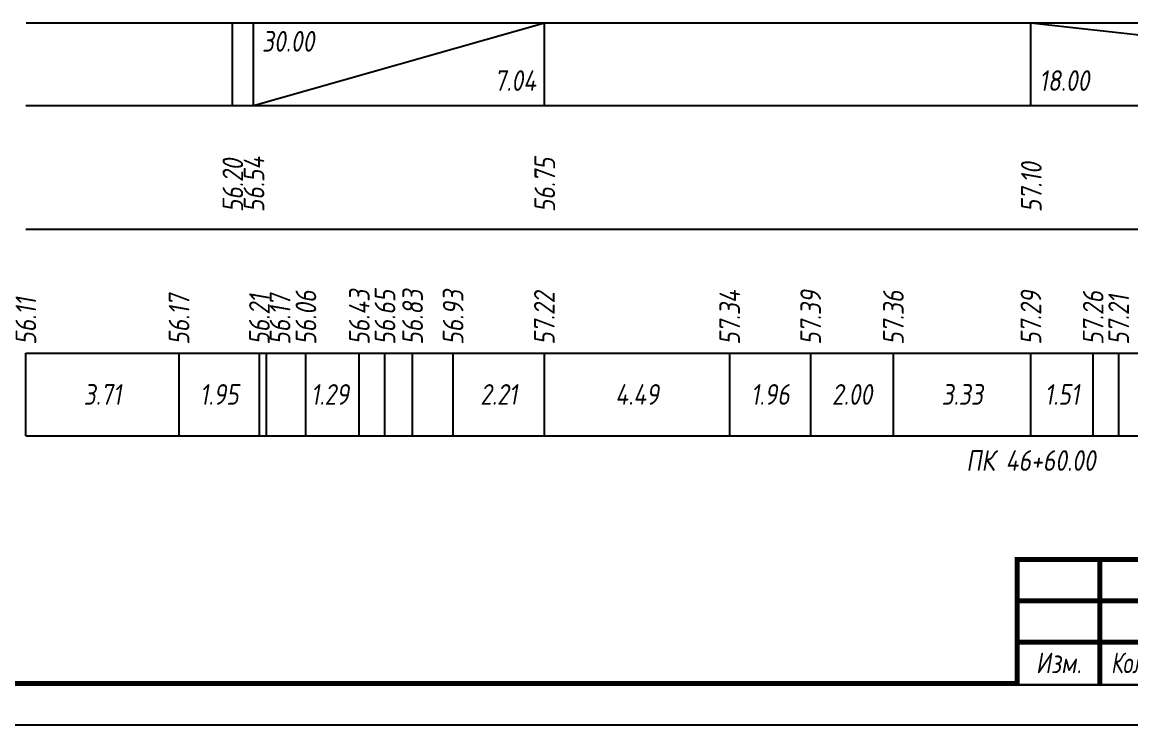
# Model space of a CAD drawing. Extents: x -717 to 1451, y -133302 to 233.
# Drawn here: x 79.5 to 213.7, y -73744.4 to -73659.4 of the extents above; entities that cross this region are included whole.
import ezdxf
from ezdxf.enums import TextEntityAlignment as Align

# ---------------------------------------------------------------- set-up
doc = ezdxf.new("R2010")
doc.units = 0
for name, color, linetype in [('Зарамочное оформление', 7, 'Continuous'), ('Код_510', 7, 'Continuous'), ('Код_516', 1, 'Continuous'), ('Подписи поперечников', 7, 'Continuous'), ('Таблица', 7, 'Continuous')]:
    doc.layers.add(name, color=color, linetype=linetype)
doc.styles.add('М', font='romand.shx', dxfattribs={"width": 0.8, "oblique": 10, "height": 2.5})

# ---------------------------------------------------------------- blocks, each defined once
blk = doc.blocks.new('Штамп')
at = {"linetype": 'Continuous'}
blk.add_wipeout([(199.95, -411.25), (384.95, -411.25), (384.95, -426.25), (199.95, -426.25)], dxfattribs=at).dxf.layer = 'Зарамочное оформление'
at = {"layer": 'Зарамочное оформление', "linetype": 'Continuous', "lineweight": -3, "const_width": 0.6, "flags": 128}
for points in [[(199.95, -426.25), (199.95, -411.25), (384.95, -411.25)], [(209.95, -411.25), (209.95, -426.25)], [(199.95, -416.25), (264.95, -416.25)], [(199.95, -421.25), (264.95, -421.25)]]:
    blk.add_lwpolyline(points, dxfattribs=at)
at = {"layer": 'Зарамочное оформление', "linetype": 'Continuous', "style": 'М', "oblique": 10}
for s, width, p in [('Изм.', 0.8, (204.95, -423.75)), ('Кол.уч.', 0.7, (214.95, -423.75))]:
    blk.add_text(s, height=2.5, dxfattribs=dict(at, width=width)).set_placement(p, align=Align.MIDDLE_CENTER)
blk = doc.blocks.new('шифр')
blk.add_blockref('Штамп', (0, -73373))

msp = doc.modelspace()

# ---------------------------------------------------------------- linework, layer by layer
at = {"flags": 128}
msp.add_lwpolyline([(-30.054, -73744.421), (389.946, -73744.421), (389.946, -73447.421), (-30.054, -73447.421)], close=True, dxfattribs=at)
at = {"const_width": 0.6, "flags": 128}
msp.add_lwpolyline([(-10.054, -73739.421), (384.946, -73739.421), (384.946, -73452.421), (-10.054, -73452.421)], close=True, dxfattribs=at)
at = {"layer": 'Код_510'}
for p, q in [((79.946, -73709.421), (79.946, -73699.421)), ((98.494, -73709.421), (98.494, -73699.421)), ((108.219, -73709.421), (108.219, -73699.421)), ((109.075, -73709.421), (109.075, -73699.421)), ((113.847, -73709.421), (113.847, -73699.421)), ((120.311, -73709.421), (120.311, -73699.421)), ((123.418, -73709.421), (123.418, -73699.421)), ((126.759, -73709.421), (126.759, -73699.421)), ((131.665, -73709.421), (131.665, -73699.421)), ((142.708, -73709.421), (142.708, -73699.421)), ((165.143, -73709.421), (165.143, -73699.421)), ((174.947, -73709.421), (174.947, -73699.421)), ((184.959, -73709.421), (184.959, -73699.421))]:
    msp.add_line(p, q, dxfattribs=at)
at = {"layer": 'Код_516'}
for p, q in [((104.946, -73669.421), (104.946, -73659.421)), ((107.512, -73669.421), (107.512, -73659.421)), ((107.512, -73669.421), (142.708, -73659.421)), ((142.708, -73669.421), (142.708, -73659.421))]:
    msp.add_line(p, q, dxfattribs=at)

# ---------------------------------------------------------------- texts
at = {"layer": 'Код_510', "style": 'М', "oblique": 10, "width": 0.8}
for s, p in [('56.11', (79.946, -73698.421)), ('56.17', (98.494, -73698.421)), ('56.21', (108.219, -73698.421)), ('56.17', (110.719, -73698.421)), ('56.06', (113.847, -73698.421)), ('56.43', (120.311, -73698.421)), ('56.65', (123.418, -73698.421)), ('56.83', (126.759, -73698.421)), ('56.93', (131.665, -73698.421)), ('57.22', (142.708, -73698.421)), ('57.34', (165.143, -73698.421)), ('57.39', (174.947, -73698.421)), ('57.36', (184.959, -73698.421))]:
    msp.add_text(s, height=2.5, rotation=90, dxfattribs=at).set_placement(p, align=Align.MIDDLE_LEFT)
for s, p in [('3.71', (89.22, -73704.421)), ('1.95', (103.356, -73704.421)), ('1.29', (116.745, -73704.421)), ('2.21', (137.186, -73704.421)), ('4.49', (153.925, -73704.421)), ('1.96', (170.045, -73704.421)), ('2.00', (179.953, -73704.421)), ('3.33', (193.279, -73704.421))]:
    msp.add_text(s, height=2.5, dxfattribs=at).set_placement(p, align=Align.MIDDLE_CENTER)
at = {"layer": 'Код_516', "style": 'М', "oblique": 10, "width": 0.8}
msp.add_text('30.00', height=2.5, dxfattribs=at).set_placement((108.512, -73660.421), align=Align.TOP_LEFT)
msp.add_text('7.04', height=2.5, dxfattribs=at).set_placement((141.708, -73668.421), align=Align.BOTTOM_RIGHT)
for s, p in [('56.20', (105, -73682.371)), ('56.54', (107.566, -73682.371)), ('56.75', (142.762, -73682.371))]:
    msp.add_text(s, height=2.5, rotation=90, dxfattribs=at).set_placement(p, align=Align.MIDDLE_LEFT)

# ---------------------------------------------------------------- next in the draw order: block references
msp.add_blockref('шифр', (0, 59.829))

# ---------------------------------------------------------------- next in the draw order: linework, layer by layer
at = {"layer": 'Код_510'}
for p, q in [((201.598, -73709.421), (201.598, -73699.421)), ((209.133, -73709.421), (209.133, -73699.421)), ((212.228, -73709.421), (212.228, -73699.421))]:
    msp.add_line(p, q, dxfattribs=at)
at = {"layer": 'Код_516'}
for p, q in [((201.598, -73669.421), (201.598, -73659.421)), ((201.598, -73659.421), (291.622, -73669.421))]:
    msp.add_line(p, q, dxfattribs=at)
at = {"layer": 'Таблица'}
for p, q in [((80, -73659.421), (320.036, -73659.421)), ((79.946, -73669.421), (319.982, -73669.421)), ((79.946, -73684.421), (319.982, -73684.421)), ((79.946, -73699.421), (319.982, -73699.421)), ((79.946, -73709.421), (319.982, -73709.421))]:
    msp.add_line(p, q, dxfattribs=at)

# ---------------------------------------------------------------- next in the draw order: texts
at = {"layer": 'Код_510', "style": 'М', "oblique": 10, "width": 0.8}
for s, p in [('57.29', (201.598, -73698.421)), ('57.26', (209.133, -73698.421)), ('57.21', (212.228, -73698.421))]:
    msp.add_text(s, height=2.5, rotation=90, dxfattribs=at).set_placement(p, align=Align.MIDDLE_LEFT)
msp.add_text('1.51', height=2.5, dxfattribs=at).set_placement((205.366, -73704.421), align=Align.MIDDLE_CENTER)
at = {"layer": 'Код_516', "style": 'М', "oblique": 10, "width": 0.8}
msp.add_text('18.00', height=2.5, dxfattribs=at).set_placement((202.598, -73668.421), align=Align.BOTTOM_LEFT)
msp.add_text('57.10', height=2.5, rotation=90, dxfattribs=at).set_placement((201.653, -73682.371), align=Align.MIDDLE_LEFT)
at = {"layer": 'Подписи поперечников', "style": 'М', "oblique": 10, "width": 0.8}
msp.add_text('ПК 46+60.00', height=2.5, dxfattribs=at).set_placement((201.598, -73714.421), align=Align.BOTTOM_CENTER)

doc.saveas('drawing.dxf')
